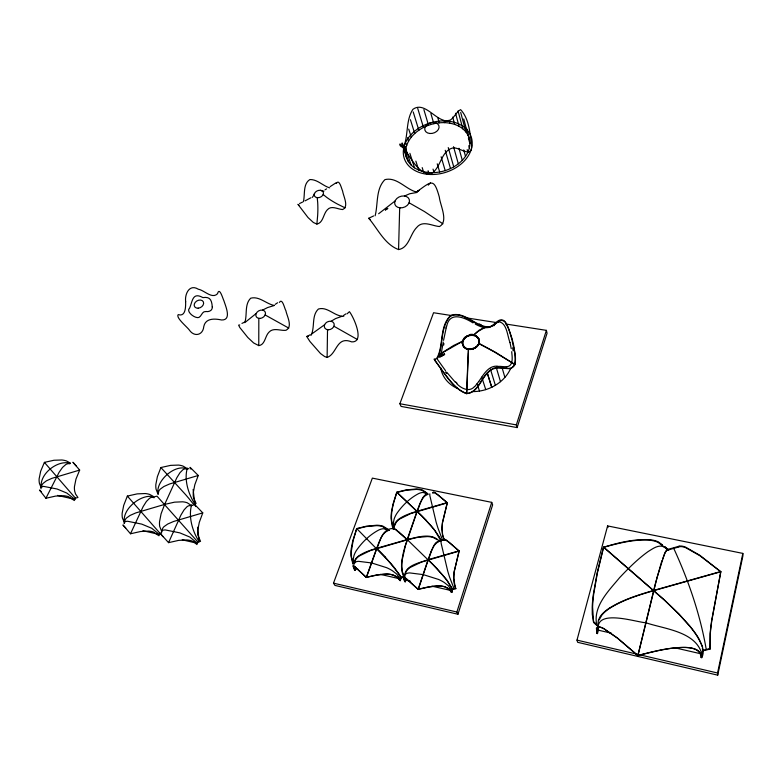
<?xml version="1.0" encoding="UTF-8"?>
<svg xmlns="http://www.w3.org/2000/svg" width="782" height="782" viewBox="0 0 782 782"><rect width="100%" height="100%" fill="white"/><g stroke="black" fill="none" stroke-linecap="round" stroke-linejoin="round"><path stroke-width="1.17" d="M347.012 313.865L349.417 311.676C353.572 316.808 365.311 342.633 351.656 341.871C336.27 335.673 337.159 354.011 327.12 357.423L327.521 329.711M415.926 192.382L419.22 190.309L416.307 192.186C431.615 181.101 433.815 177.367 439.318 197.084C440.129 205.177 448.8 221.462 439.494 226.536C432.045 225.959 422.779 219.986 416.786 227.386C410.051 233.984 409.094 247.835 398.566 249.575L399.68 207.797M404.587 575.787L405.887 580.205L410.599 581.28M258.822 318.362L258.764 345.615C265.196 344.872 264.961 336.084 268.94 332.233C273.387 327.238 280.367 330.991 285.977 330.297C293.025 326.778 286.994 316.368 285.88 310.679C284.57 308.812 282.449 297.483 279.36 302.399M498.212 321.617C507.626 315.762 509.571 333.894 512.024 339.496C512.894 348.185 520.098 362.848 510.744 368.596C503.158 369.045 493.882 365.448 488.134 372.467C480.832 379.006 477.988 392.906 466.737 393.512L468.369 352.535M436.62 358.518C444.039 345.742 439.073 327.306 450.119 315.996A5.875 3.93 -38.5 0 1 451.947 314.921C464.625 311.979 474.244 324.823 486.15 326.68C493.403 329.232 497.919 315.791 504.37 321.011A5.943 1.711 63.5 0 1 505.485 322.458C512.142 335.224 516.022 350.16 514.996 364.549C510.626 373.004 499.209 364.177 492.269 369.006A6.07 2.493 -35 0 0 490.382 370.13C480.979 376.425 478.867 392.153 466.58 393.669L468.34 349.183M468.408 351.617L468.516 349.134M438.076 357.638C443.511 344.383 440.07 327.453 450.295 316.231C463.149 310.571 473.784 325.498 486.111 327.189L486.15 326.68L478.926 330.317L473.286 335.458L477.118 332.057L482.24 328.948L486.111 327.189L489.493 327.023L492.406 325.908M124.827 521.76L124.885 520.812A14.174 6.94 -7 0 1 126.449 518.055L130.105 515.416L135.833 512.904L164.66 504.39L174.582 502.161L182.548 501.809A14.115 6.999 -7.8 0 1 187.211 502.767L191.678 505.651M158.482 492.934L158.58 491.976A13.988 7.077 -7.6 0 1 160.222 489.161L163.907 486.492L169.635 483.96L198.257 475.476L190.378 467.597A13.685 0.772 48.9 0 0 189.948 467.568L190.114 467.91M162.206 530.372L162.314 529.424A14.252 6.901 -7.9 0 1 163.995 526.657L167.759 524.008L173.594 521.477L202.773 512.875L194.698 504.498A13.939 0.577 48.9 0 0 194.249 504.322L195.793 506.56M299.076 205.089L297.932 204.337L308.02 217.533L313.367 222.489L316.886 224.072L317.658 215.441A52.277 24.799 -84.8 0 0 317.688 202.43L317.209 197.68M392.965 529.033C394.754 527.43 397.539 531.398 399.231 532.259M303.396 201.717C305.195 194.523 302.742 184.024 309.868 179.557C317.355 179.274 322.81 185.823 329.672 187.866M443.277 342.076L441.371 352.692L439.562 357.022M443.56 340.336L446.17 328.01M375.135 215.803C378.205 203.887 375.624 188.931 384.94 179.625C396.845 176.693 405.604 189.195 416.464 192.049M353.992 564.272L355.194 562.238A17.791 5.728 19.9 0 1 358.527 561.329L371.646 562.952L386.65 567.693A17.839 5.757 19.7 0 1 392.271 570.645L396.611 573.968L400.374 578.944M717.72 675.159L742.9 555.885L742.841 553.402L607.604 525.915L576.989 640.126L577.654 642.315L717.72 675.159L717.563 673.009L742.841 553.402M662.462 544.956L658.454 541.936A37.223 15.445 -17.1 0 0 648.982 539.648C633.606 538.964 617.78 542.816 603.596 547.273L664.856 600.556L679.011 614.281L689.959 626.47A39.335 8.964 45.1 0 1 697.554 636.988C700.946 643.254 705.638 650.35 701.747 657.672L701.122 657.525L702.656 650.526L702.383 648.229M403.512 551.965C401.792 560 399.973 569.061 403.835 576.774M316.886 224.072C323.337 222.811 323.191 214.004 327.267 209.859C331.363 205.011 337.648 209.302 342.692 209.547C349.153 206.477 343.347 196.272 342.594 190.964C341.538 188.931 339.359 178.404 336.28 183.447M598.601 629.295L597.477 633.576L596.891 633.44L598.289 628.093M354.803 562.043L355.722 559.589A18.934 8.602 -12.3 0 1 359.163 556.051L370.394 550.567L407.314 539.805L416.972 537.498L427.304 536.569A18.924 8.641 -13.2 0 1 433.12 537.469L437.275 539.727M432.681 492.914L433.16 492.161A19.198 3.275 48.3 0 1 435.33 492.777L447.363 502.846L442.495 522.484A18.934 5.513 -78.5 0 0 442.035 529.189L442.553 534.81L444.166 539.834L442.641 535.22L442.074 529.482A19.394 5.582 -79 0 1 442.495 522.64L447.255 502.591L417.011 511.262L407.187 539.56L376.68 548.29L366.289 577.302C376.435 575.689 392.535 569.394 399.837 580.508L400.374 580.635L401.234 577.292M311.001 335.4C315.214 327.277 311.236 315.82 318.382 309.037C327.619 306.221 334.774 316.749 343.806 316.231M394.939 525.26L395.975 522.728A18.7 8.817 -13.1 0 1 399.514 519.101L410.765 513.549L447.363 502.846L437.9 494.84L434.567 492.865L432.974 492.973M457.949 614.251L456.874 612.023L491.722 502.367L372.359 478.115L333.494 583.157L334.96 585.415L457.949 614.251L492.64 504.879L491.722 502.367M451.566 315.557L433.56 312.741L399.885 403.737L401.039 406.405L517.146 427.598L516.345 424.909L546.393 330.356L505.583 323.983M517.146 427.598L547.068 333.24L546.393 330.356M452.69 589.032L451.888 592.433L451.341 592.306L452.367 589.12L446.796 580.185A19.384 2.678 47.7 0 0 442.417 574.78L432.808 564.477L407.187 539.56C417.187 537.39 431.664 532.092 439.533 541.427M405.359 573.519L406.445 571.065A19.149 8.455 -13.2 0 1 410.11 567.507L421.664 561.994L459.171 551.095L446.718 540.264A19.736 3.03 48.1 0 0 444.44 539.385L443.902 539.981M661.904 560.577L655.257 584.095L637.868 655.472C652.999 652.002 669.128 647.203 685.218 647.467A38.65 13.47 -16.4 0 1 694.856 649.148C698.375 650.419 701.171 653.674 701.122 657.525M427.627 493.51L422.417 489.972A18.924 9.208 -13.7 0 0 416.611 488.965L406.337 489.855L396.748 492.201L421.606 515.837L430.96 525.787A18.856 2.942 47.9 0 1 435.251 531.125L440.686 540.558L443.189 540.118M427.451 494.556C420.882 496.912 419.895 505.925 417.129 511.516L405.281 546.11L402.231 559.804A19.227 5.973 -77.7 0 0 401.831 566.52L402.486 572.072L404.411 576.657M455.222 587.36L453.795 578.533A19.951 5.425 -78.6 0 1 454.234 571.593L459.073 550.851L428.077 559.687L418.145 589.247C428.077 587.8 444.401 581.026 451.341 592.306M314.53 193.418L313.279 196.018A51.231 29.002 28 0 1 312.253 197.416M446.688 326.368C449.464 311.05 464.352 317.404 472.973 322.888M406.317 578.934L405.35 581.769L404.812 581.652L405.78 578.817M399.837 580.508L400.912 577.38L394.988 568.475A19.051 2.238 48.1 0 0 390.599 563.118L356.709 528.573L352.809 540.714L351.245 548.583A19.423 6.774 -76.8 0 0 350.874 555.347L352.868 564.066M388.361 529.473L382.867 526.11A19.149 8.993 -12.8 0 0 376.875 525.211L366.406 526.188L356.709 528.573L353.112 540.763L351.401 550.841L351.46 557.107L353.308 563.705M356.093 567.478L355.077 570.254L354.559 570.137L355.575 567.361M662.579 559.022L664.778 553.617A37.683 5.191 -79.6 0 1 667.388 550.186L679.431 546.774A38.689 10.283 44.5 0 1 685.726 547.693L699.88 555.709L720.818 571.759L711.679 620.39A38.406 3.724 -80 0 0 710.124 633.479L710.066 649.099L702.578 650.868M202.773 512.875L199.283 522.415L197.738 530.372A14.252 6.412 -75.6 0 0 197.875 535.269L200.544 541.339L197.944 542.092L196.878 544.555L194.053 541.975L191.531 540.821A14.389 6.813 -8.2 0 0 186.79 539.942L178.677 540.372L168.56 542.659L160.437 533.627L162.988 536.687M198.257 475.476L194.816 484.723L193.301 492.523A13.92 6.422 -76.3 0 0 193.437 497.381L196.087 503.53L193.535 504.273L189.019 498.652A13.753 0.567 48.9 0 0 185.686 494.732L160.897 467.538L157.377 476.668L155.862 484.381A13.783 6.706 -75.9 0 0 156.058 489.19L158.062 494.292M431.253 551.144C433.228 547.781 434.626 541.036 439.484 541.261M599.168 619.921L601.72 615.317A37.634 14.418 -16.5 0 1 609.501 608.445C623 599.843 638.503 595.151 653.732 590.664L720.818 571.759L699.773 555.249L685.57 547.126A39.217 10.352 44.7 0 0 679.255 546.198L667.525 549.502M168.56 542.659L180.877 515.172L184.063 509.893L187.045 506.707A14.154 6.549 -75.5 0 1 189.821 505.602L190.7 505.69M161.727 532.816L160.007 533.314L158.922 535.738L153.399 531.995A14.311 6.852 -7.3 0 0 148.619 531.105L140.525 531.525L130.496 533.774L122.93 524.947L125.755 528.046M153.458 496.511L149.841 494.507A14.037 7.028 -6.9 0 0 145.129 493.54L137.182 493.882L127.349 496.081L123.712 505.368L122.168 513.148A13.959 6.999 -74.7 0 0 122.403 517.958L124.563 522.982M664.583 553.578L657.066 577.497L637.907 655.707L617.565 638.19L604.212 628.875A39.559 7.488 45.8 0 0 598.641 627.086L596.979 628.288L597.477 633.576M130.496 533.774L143.106 506.677L146.381 501.487L149.46 498.369A14.008 6.843 -75 0 1 152.353 497.303L154.171 497.723M76.089 465.798L72.931 462.25L79.666 470.07L75.971 479.083L74.446 486.697A13.636 7.341 -74.5 0 0 74.74 491.438L75.619 494.136L77.946 497.479L75.463 498.202L74.329 500.519L68.484 496.687A14.037 6.989 -5.1 0 0 63.655 495.739L55.659 496.081L45.923 498.251L39.481 490.07L41.231 491.595M70.341 463.052L66.568 461.009A13.783 7.126 -4.6 0 0 61.817 459.992L53.968 460.256L44.408 462.377L40.654 471.272L39.129 478.799A13.499 7.595 -74 0 0 39.471 483.511L41.065 487.401M45.923 498.251L59.041 472.387L62.482 467.47L65.756 464.567A13.548 7.458 -74.4 0 1 68.855 463.658L69.852 463.794M498.29 366.259C488.535 364.93 483.52 374.725 478.809 381.46M478.789 381.489L476.072 384.959A57.194 37.428 43.2 0 1 474.684 386.621M404.841 574.995L406.053 573.773A18.054 5.875 19.2 0 1 409.641 572.903L423.257 574.623L438.546 579.442A18.113 5.904 19 0 1 444.156 582.424L448.389 585.757L451.849 590.713M428.262 185.139L430.481 182.783M597.741 626.265L593.597 622.492L592.6 607.076A37.301 6.637 -79.2 0 1 593.675 594.271L597.38 572.981L603.596 547.273C618.288 543.343 633.371 539.297 648.718 540.118A36.725 15.269 -16.8 0 1 658.112 542.415L662.08 545.416M474.576 386.523C469.327 392.72 460.979 388.322 456.571 383.444M378.644 213.74L395.057 200.994M311.871 333.865L324.608 324.726M331.011 321.285L335.644 318.557L341.842 316.348M496.091 323.347L497.704 322.018M494.938 324.256L495.524 323.797M495.426 323.68L494.84 324.129M495.827 323.377L497.753 322.047M494.635 324.286L493.305 325.263M262.488 310.122L267.61 307.551L273.866 305.645M404.441 196.018L409.778 193.731L416.914 192.489M343.445 315.547L345.82 313.905M493.716 325.126L494.341 324.696M385.565 209.899L387.833 208.354L385.331 209.967M275.156 304.393L277.581 302.761M336.016 182.793L330.151 186.624M465.71 337.013L468.32 335.586M609.921 607.8C623.362 599.501 638.63 594.809 653.693 590.41L720.808 571.505L711.806 620.625A38.944 3.734 -80.2 0 0 710.291 633.86L710.066 649.099M310.21 334.755L306.779 336.583L309.946 341.509L320.512 353.532L324.677 356.563L327.12 357.423M326.612 188.863L325.029 189.791M492.318 325.899C487 329.633 480.373 326.866 475.3 324.1M310.835 197.787L305.039 200.866M440.334 356.289L444.43 353.933L440.031 356.426M440.598 356.748L444.714 354.383L439.807 357.003M256.173 313.504L244.786 322.653C247.444 314.765 244.297 304.521 250.68 298.206C259.272 295.86 266.31 304.051 274.433 305.498M474.645 347.736L476.16 346.876A7.351 6.168 -13.2 0 0 478.965 343.366L495.671 352.379L514.996 364.549L493.53 351.47L478.711 343.542M474.263 347.941L473.1 348.547M439.777 356.494L444.235 354.148M444.235 540.127L445.926 540.274L449.396 542.532L459.171 551.095L454.234 571.417A19.491 5.357 -78.1 0 0 453.746 578.211L454.244 583.802L455.828 588.699L452.27 589.433M677.955 546.833L679.255 546.198M302.507 202.108L299.584 203.516M241.941 323.416L244.639 322.116M370.355 219.722L368.733 218.266L373.63 215.93M498.33 321.764C507.039 322.292 507.283 336.025 510.03 342.643M436.073 358.83L434.108 359.055L434.988 360.463M393.307 528.505C386.142 528.212 382.378 534.282 380.023 539.903A48.093 15.503 -77.3 0 0 376.709 548.348A43.87 19.618 -12.5 0 0 364.695 552.532C360.238 554.751 354.011 557.742 354.109 563.558M79.666 470.07L51.856 478.359L46.402 480.832L43.03 483.452A13.92 7.058 -4.8 0 0 41.72 486.218L41.749 487.166M428.077 559.687C420.002 562.903 405.105 564.995 404.656 575.953M151.405 497.43L157.026 496.169L197.944 542.092M440.784 540.254L444.039 539.326M400.912 577.38L404.206 576.442M400.814 577.683L404.001 577.057M452.367 589.12L455.701 588.172L455.828 588.699M702.656 650.526L709.861 648.513M160.897 467.538L170.642 465.368L178.462 465.085A13.851 7.165 -7.5 0 1 183.047 466.111L186.536 468.193M356.856 528.818L366.387 526.54L376.689 525.651A18.709 8.778 -12.2 0 1 382.584 526.569L387.98 529.893M387.217 530.255L388.908 530.323M438.575 541.75C431.987 544.839 431.029 553.91 428.194 559.932L418.272 589.481L406.298 578.641A19.482 2.317 47.9 0 0 404.206 577.585L403.903 578.641L405.35 581.769M387.911 530.783C381.01 533.373 379.739 542.571 376.807 548.534L366.426 577.536L355.184 566.979A19.139 1.867 48.2 0 0 353.386 566.002L355.077 570.254M507.01 366.758C513.852 365.712 512.102 356.631 511.702 351.695M437.549 358.322L436.767 358.449L445.505 370.648M306.945 336.299L308.401 336.426M506.189 366.826L499.375 366.328M435.115 359.525L434.323 359.564L439.728 367.129M441.4 540.939L441.068 541.164A18.162 1.437 74.4 0 0 441.185 543.5L447.666 570.87A18.279 1.447 74.5 0 0 449.63 577.263L454.039 588.651M239.742 324.941L238.608 325.126L239.82 327.541L247.816 337.501L253.642 342.956L258.764 345.615M186.468 468.965L185.598 468.838A13.832 6.549 -76.2 0 0 182.861 469.787L179.919 472.778L176.781 477.831L164.66 504.39L161.082 513.794L159.548 521.672A14.105 6.715 -75.2 0 0 159.733 526.521L161.757 531.564M464.762 317.619L495.974 322.487M399.885 403.737L516.345 424.909M466.737 393.512C451.976 388.058 444.352 372.467 435.066 360.717M466.58 393.669C455.857 390.052 449.474 379.602 442.651 371.157M57.477 495.407L74.896 499.366L66.802 493.051L57.086 489.004L43.616 486.384L41.309 486.863L40.918 488.818M357.99 569.247L355.634 568.709L354.354 566.246M380.365 574.369L399.201 578.67M431.811 586.129L450.676 590.439M611.456 633.205L598.367 630.194C594.652 608.191 635.962 622.169 645.922 622.775C664.622 629.07 695.716 631.397 701.884 654.016L674.524 647.721M142.891 530.685L159.469 534.526L151.698 528.261L141.757 524.116L127.417 521.232L124.797 521.633L124.025 523.49M182.226 539.805L197.416 543.324L189.831 537.048L179.811 532.865L165.129 529.903L162.373 530.284L161.424 532.122M398.566 249.575C384.578 244.307 377.941 229.067 368.733 218.266M333.494 583.157L456.874 612.023M576.989 640.126L637.232 654.211M639.598 654.769L717.563 673.009M673.41 548.485L673.869 548.661C688.551 580.586 700.291 614.76 706.254 649.519M265.157 314.97L288.802 328.127M333.934 326.25L357.491 339.574M428.36 494.175C423.678 493.334 422.026 499.991 420.159 503.109A47.36 14.35 -78.2 0 0 417.041 511.34A43.352 20.127 -13.4 0 0 405.096 515.524C400.335 517.85 393.747 521.291 394.245 527.518M70.009 463.198C57.34 459.816 39.559 473.931 41.192 487.157M345.175 207.895L337.482 204.082A52.091 26.608 22.1 0 1 326.729 197.387L323.181 194.532M153.272 496.726C141.034 493.51 121.171 509.815 124.602 522.777M409.103 202.792L424.372 211.502L442.925 223.828M664.201 547.009C658.669 544.125 652.755 548.749 648.18 551.525C637.662 559.052 628.493 568.279 619.627 577.644C608.855 590.684 593.118 605.923 596.627 624.437M320.483 190.29L322.301 190.994A50.771 19.091 -82.2 0 0 324.012 191.091M388.214 530.118L383.473 528.71A17.751 8.152 -46.3 0 0 378.83 529.981C369.808 534.732 362.164 542.082 356.416 550.46A17.81 8.172 -46 0 0 353.943 555.719L353.288 558.954L353.806 563.411M193.134 505.543L191.58 504.967C188.296 516.638 192.343 531.496 199.244 541.711L197.543 527.234M187.338 469.044C175.373 463.169 154.963 481.419 158.169 494.038M188.873 468.868L187.328 468.164C183.956 479.415 188.257 493.921 194.806 503.901L193.115 489.434M427.578 494.068L423.121 492.445A17.497 8.025 -47.4 0 0 418.673 493.579C409.797 498.163 402.359 505.446 396.718 513.637A17.546 8.055 -47.2 0 0 394.187 518.906L393.463 522.19L393.805 526.755M426.239 492.826L422.133 490.422A18.485 8.983 -13.1 0 0 416.425 489.405L406.308 490.216L396.875 492.455C393.258 503.803 388.498 516.98 393.893 528.515L393.483 528.906L392.202 525.954L391.068 518.613A19.13 6.295 -77.6 0 1 391.499 511.868L393.023 504.087L396.748 492.201L417.011 511.262M664.573 546.54L668.718 550.108M665.208 547.077L668.219 549.59A39.432 5.435 -79.7 0 0 664.592 553.461M660.81 544.155L668.082 550.264M594.017 622.061L598.162 625.835M407.314 539.805L395.751 529.756A18.944 2.59 48 0 0 393.757 528.974M455.28 382.193L446.63 372.134M425.731 519.893L433.922 529.218L439.269 536.863M437.05 568.729L447.206 580.547L452.817 589.56M385.321 557.155L399.182 574.135M75.463 498.202L44.408 462.377M127.349 496.081L160.007 533.314M477.147 336.886L478.78 339.3M464.322 346.973L462.944 344.872M442.211 370.551L440.931 368.791M440.119 367.667L440.52 368.224M190.417 468.418L190.886 469.102M399.426 574.516L401.352 577.81M355.38 567.067L355.028 566.461M354.559 570.137L352.868 565.767A19.599 2.004 47.8 0 1 354.725 566.725L366.289 577.302L376.25 575.024L386.992 574.086A19.609 8.602 -11.7 0 1 393.111 574.946L397.579 577.136L400.374 580.635M439.494 537.254L441.224 540.675L441.107 540.167M404.812 581.652L403.346 578.455L403.678 577.36A19.941 2.454 47.4 0 1 405.838 578.387L418.145 589.247L428.233 586.93L439.005 585.953A19.843 8.446 -12.7 0 1 445.056 586.793L449.347 588.963L451.888 592.433M405.467 578.279L405.076 577.429M442.417 539.795L438.008 528.241A17.742 1.388 74.3 0 1 436.082 521.956L429.905 495.876A17.644 1.378 74.2 0 1 429.846 493.823M702.998 650.428L703.204 651.015M477.128 383.727L479.493 391.068M401.811 143.253L406.591 157.896M405.066 146.478L411.068 164.982M404.402 145.52L405.741 149.645M402.349 143.086L408.4 161.639M402.74 144.787L405.702 153.859M406.132 143.605L406.708 145.393M409.866 153.301L414.548 167.817M481.78 377.178L485.739 389.612M415.858 161.121L418.712 170.065M407.471 137.74L408.575 141.21M408.712 129.089L411.273 137.212M491.761 387.246L487.284 373.024L491.712 387.266M422.192 167.602L423.463 171.639M410.423 119.705L414.734 133.526M428.086 170.73L428.644 172.499M490.402 369.084L495.358 385.301M413.209 111.924L418.839 130.252M433.033 169.108L434.098 172.617M417.696 108.317L423.482 127.476M496.55 368.439L500.49 381.665M437.226 163.819L439.68 171.981M423.864 109.568L428.536 125.276M501.751 366.543L504.889 377.383M441.126 156.781L445.202 170.613M430.882 113.556L433.844 123.703M702.578 647.125L699.44 639.735A40.869 9.306 45.1 0 0 689.47 625.6L678.903 613.938L664.211 599.765L603.538 547.019L597.155 572.923L593.333 594.398A37.81 6.764 -79 0 0 592.199 607.331L592.277 614.359L593.597 622.492M445.232 150.3L450.5 168.55M437.871 117.945L439.269 122.823M448.242 147.583L453.746 166.869M444.108 120.702L444.655 122.647M453.531 146.703L458.32 163.809M449.015 120.193L449.846 123.185M458.975 148.267L462.279 160.271M452.69 117.085L454.704 124.426M455.544 113.273L459.073 126.342M463.746 149.919L465.495 156.351M467.186 149.645L467.871 152.177M458.047 110.917L462.846 128.874M460.696 112.393L465.886 131.963M468.77 145.706L469.347 147.886M466.531 128.297L469.464 139.421M463.746 118.942L468.125 135.511M468.389 137.955L469.884 143.585M596.891 633.44L596.402 628.083L598.093 626.851A40.097 7.664 45.6 0 1 603.743 628.611L617.262 637.926L637.868 655.472C653.478 651.416 669.382 647.203 685.648 647.408A39.188 13.685 -16.1 0 1 695.394 649.168C698.952 650.468 701.777 653.762 701.747 657.672M510.04 342.692L511.242 348.655M607.604 525.915L607.966 527.586M597.947 623.792L598.426 620.253L599.843 617.154A39.12 14.995 -16.5 0 1 609.862 607.78M428.008 559.57A44.828 6.148 47.8 0 1 437.04 568.602M428.106 559.765A48.738 14.008 -77.7 0 1 431.263 551.193M416.953 511.164A43.616 6.745 47.9 0 1 425.711 519.766M376.592 548.143A44.066 5.142 48.1 0 1 385.291 557.019M403.522 551.965A44.466 13.538 -77.7 0 1 407.246 539.678A44.105 5.894 47.9 0 0 399.299 532.356M439.513 541.144A36.295 10.616 -77.8 0 1 439.904 541.418M388.937 530.206A35.806 11.74 -77.3 0 1 389.377 530.489M472.983 348.283A7.351 5.845 -21.5 0 1 468.428 348.948M468.252 349.476A7.683 6.764 -32.4 0 1 465.398 348.332M478.916 339.251A7.341 6.188 -22.3 0 1 478.799 343.327M473.315 334.931A7.351 5.855 -14.7 0 1 477.245 336.817M470.099 334.471A7.673 6.471 -20.5 0 1 473.481 334.53M462.289 343.445A7.673 6.412 -13.6 0 1 462.426 340.688M463.11 340.776A7.683 5.689 -28.3 0 1 464.635 338.44M462.885 344.901A6.764 5.376 -15.6 0 1 462.406 343.425M465.671 348.029A6.774 5.415 -2.4 0 1 464.459 346.895M468.438 335.771A6.764 5.64 -13 0 1 470.197 335.185M464.088 338.098A6.764 6.1 -15 0 1 465.593 336.856M510.441 368.909A36.91 30.645 -17.7 0 1 506.042 376.034L503.755 378.644A36.91 30.645 -17.7 0 1 472.739 391.596M457.49 388.488A36.91 30.645 -17.7 0 1 440.647 367.569M441.625 355.448A36.91 30.645 -17.7 0 1 442.133 353.943M507.029 366.856A61.934 25.21 73.9 0 1 506.228 366.983M496.902 366.993A58.836 13.783 -18.8 0 1 498.026 367.022M494.39 325.332A61.778 16.021 -1.1 0 1 493.735 325.83M497.821 322.399A59.149 18.367 81.8 0 1 498.378 322.028M512.64 347.795A58.318 37.409 -81 0 1 513.148 350.932M443.677 345.126A63.401 6.315 -83.4 0 1 443.922 343.552M445.887 327.981A57.731 46.705 -21.8 0 1 446.385 326.338M481.292 324.941A57.526 7.429 22.2 0 1 479.239 323.934M456.971 383.18A63.616 49.696 6.6 0 1 455.681 381.948M446.639 373.464A57.448 15.884 59.5 0 1 445.457 371.939M471.575 145.296C472.651 159.352 459.151 146.517 452.602 148.013C440.51 151.327 441.136 168.345 430.735 174.024C417.011 173.36 410.902 156.605 402.808 147.339C397.471 138.922 399.915 149.616 403.913 146.312C408.439 134.504 405.741 120.35 412.886 109.353C423.248 101.68 433.394 117.046 443.101 120.057C451.957 124.729 454.704 112.549 460.618 109.646C469.122 118.649 470.07 133.311 471.575 145.296M212.274 306.837C212.724 310.366 209.048 312.106 206.028 311.519C202.02 311.021 201.785 316.006 198.911 317.453C194.904 318.831 185.539 311.392 189.615 308.118C192.607 301.099 192.45 291.764 202.919 297.6C209.83 296.573 211.727 299.604 212.274 306.837M185.657 301.676C185.647 306.524 185.911 317.072 178.188 314.618C175.539 317.541 187.015 326.876 189.224 329.887C194.151 337.384 203.046 335.341 203.799 326.456C205.617 317.844 214.991 318.587 221.638 319.994C232.039 320.258 225.558 306.124 223.877 300.65C222.743 298.48 219.459 286.31 217.494 293.768C212.03 299.359 204.288 290.19 198.296 289.213C189.381 283.641 184.601 294.13 185.657 301.676M439.23 354.559L438.722 354.901L463.13 341.011L453.804 345.37L439.23 354.559M259.81 318.421A5.073 3.91 -27.3 0 0 265.225 312.028A5.073 3.91 -27.3 0 0 256.955 312.282A5.073 3.91 -27.3 0 0 259.81 318.421M328.293 329.779A5.151 4.076 -24.9 0 0 333.982 323.425A5.151 4.076 -24.9 0 0 325.527 323.289A5.151 4.076 -24.9 0 0 328.293 329.779M400.11 207.846A7.595 5.728 -19.2 0 0 409.25 199.42A7.595 5.728 -19.2 0 0 396.865 198.462A7.595 5.728 -19.2 0 0 400.11 207.846M427.168 172.333A32.805 24.154 -17.1 0 0 469.317 138.785A32.805 24.154 -17.1 0 0 416.738 131.806A32.805 24.154 -17.1 0 0 427.168 172.333M426.454 174.171A35.161 25.884 -17.1 0 0 471.585 138.17A35.161 25.884 -17.1 0 0 415.213 130.75A35.161 25.884 -17.1 0 0 426.454 174.171M429.748 133.487A7.341 5.337 -17.2 0 0 438.927 125.834A7.341 5.337 -17.2 0 0 427.06 124.641A7.341 5.337 -17.2 0 0 429.748 133.487M468.193 349.153A8.602 7.077 -17.8 0 0 479.131 339.799A8.602 7.077 -17.8 0 0 465.192 337.277A8.602 7.077 -17.8 0 0 468.193 349.153A8.602 7.077 -17.8 0 0 479.161 339.857A8.602 7.077 -17.8 0 0 465.212 337.325A8.602 7.077 -17.8 0 0 468.223 349.212M468.271 349.358A8.602 7.077 -17.8 0 0 479.21 339.994A8.602 7.077 -17.8 0 0 465.261 337.472A8.602 7.077 -17.8 0 0 468.271 349.358M468.594 349.143A8.279 6.803 -17.8 0 0 478.838 339.926A8.279 6.803 -17.8 0 0 465.31 337.824A8.279 6.803 -17.8 0 0 468.594 349.143M317.697 197.719A4.78 3.529 -22.3 0 0 323.308 192.245A4.78 3.529 -22.3 0 0 315.557 191.991A4.78 3.529 -22.3 0 0 317.697 197.719M198.188 308.186A5.005 3.763 -29.1 0 0 203.32 301.764A5.005 3.763 -29.1 0 0 195.207 302.39A5.005 3.763 -29.1 0 0 198.188 308.186"/></g></svg>
